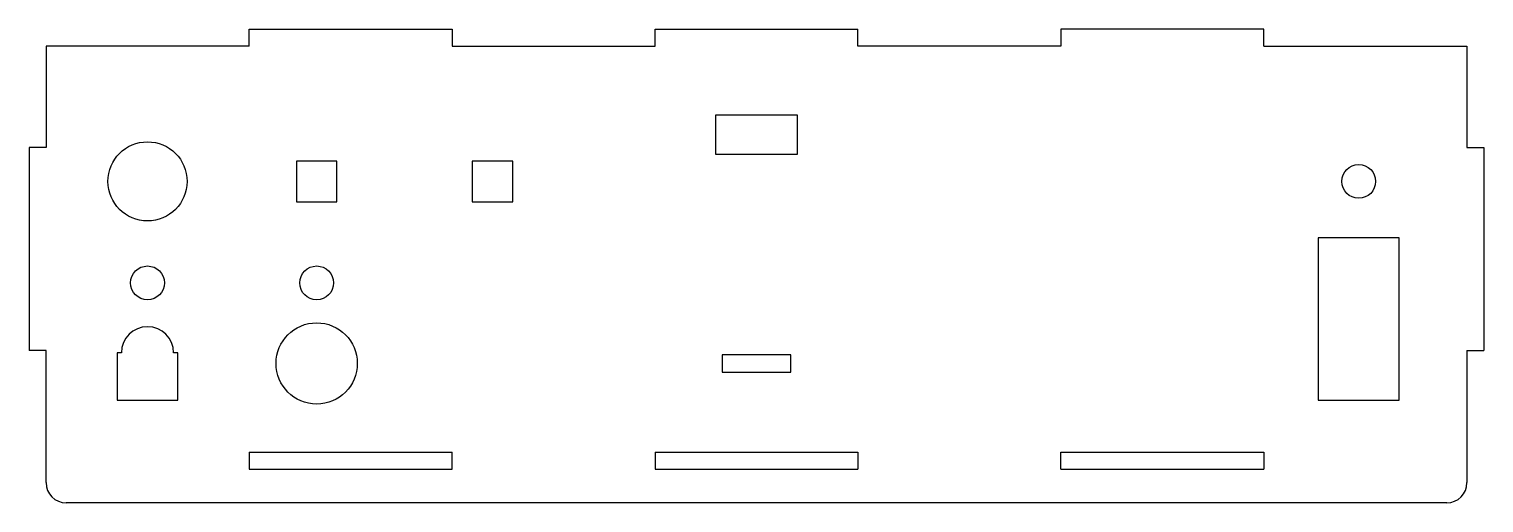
# Model space of a CAD drawing. Header units: millimetres. Extents: x -108 to 108, y -38 to 32.
import ezdxf

# ---------------------------------------------------------------- set-up
doc = ezdxf.new("R2010")
doc.units = ezdxf.units.MM

msp = doc.modelspace()

# ---------------------------------------------------------------- linework, layer by layer
at = {"color": 7, "linetype": 'Continuous', "lineweight": 25}
for p, q in [((-75, 30), (-75, 32.5)), ((-75, 32.5), (-45, 32.5)), ((-45, 32.5), (-45, 30)), ((-15, 30), (-15, 32.5)), ((-15, 32.5), (15, 32.5)), ((15, 30), (15, 32.5)), ((45, 32.5), (45, 30)), ((75, 32.5), (45, 32.5)), ((75, 30), (75, 32.5)), ((-105, 30), (-105, 15)), ((-75, 30), (-105, 30)), ((-45, 30), (-15, 30)), ((45, 30), (15, 30)), ((75, 30), (105, 30)), ((105, 30), (105, 15)), ((6.07, 19.775), (-6.07, 19.775)), ((-6.07, 19.775), (-6.07, 14.025)), ((6.07, 14.025), (6.07, 19.775)), ((-107.5, 15), (-107.5, -15)), ((-105, 15), (-107.5, 15)), ((-62, 13), (-68, 13)), ((-68, 13), (-68, 7)), ((-62, 7), (-62, 13)), ((-42, 13), (-42, 7)), ((-36, 13), (-42, 13)), ((-36, 7), (-36, 13)), ((-6.07, 14.025), (6.07, 14.025)), ((105, 15), (107.5, 15)), ((107.5, 15), (107.5, -15)), ((-68, 7), (-62, 7)), ((-42, 7), (-36, 7)), ((95, 1.675), (83, 1.675)), ((83, 1.675), (83, -22.325)), ((95, -22.325), (95, 1.675)), ((-105, -15), (-107.5, -15)), ((-105, -34.5), (-105, -15)), ((105, -15), (107.5, -15)), ((105, -15), (105, -34.5)), ((-93.86, -15.325), (-94.5, -15.325)), ((-94.5, -15.325), (-94.5, -22.325)), ((-85.5, -15.325), (-86.14, -15.325)), ((-85.5, -22.325), (-85.5, -15.325)), ((5.08, -15.625), (-5.08, -15.625)), ((-5.08, -15.625), (-5.08, -18.165)), ((5.08, -18.165), (5.08, -15.625)), ((-5.08, -18.165), (5.08, -18.165)), ((-94.5, -22.325), (-85.5, -22.325)), ((83, -22.325), (95, -22.325)), ((-75, -30), (-45, -30)), ((-75, -30), (-75, -32.5)), ((-45, -32.5), (-45, -30)), ((-15, -30), (15, -30)), ((-15, -30), (-15, -32.5)), ((15, -30), (15, -32.5)), ((45, -30), (75, -30)), ((45, -32.5), (45, -30)), ((75, -30), (75, -32.5)), ((-75, -32.5), (-45, -32.5)), ((-15, -32.5), (15, -32.5)), ((45, -32.5), (75, -32.5)), ((102, -37.5), (-102, -37.5))]:
    msp.add_line(p, q, dxfattribs=at)
for centre, radius in [((-90, 10), 5.85), ((89, 10), 2.5), ((-90, -5), 2.5), ((-65, -5), 2.5), ((-65, -16.895), 6)]:
    msp.add_circle(centre, radius, dxfattribs=at)
for centre, radius, start, end in [((-90, -15.325), 3.86, 0, 180), ((-102, -34.5), 3, 180, 270), ((102, -34.5), 3, 270, 0)]:
    msp.add_arc(centre, radius, start, end, dxfattribs=at)

doc.saveas('drawing.dxf')
